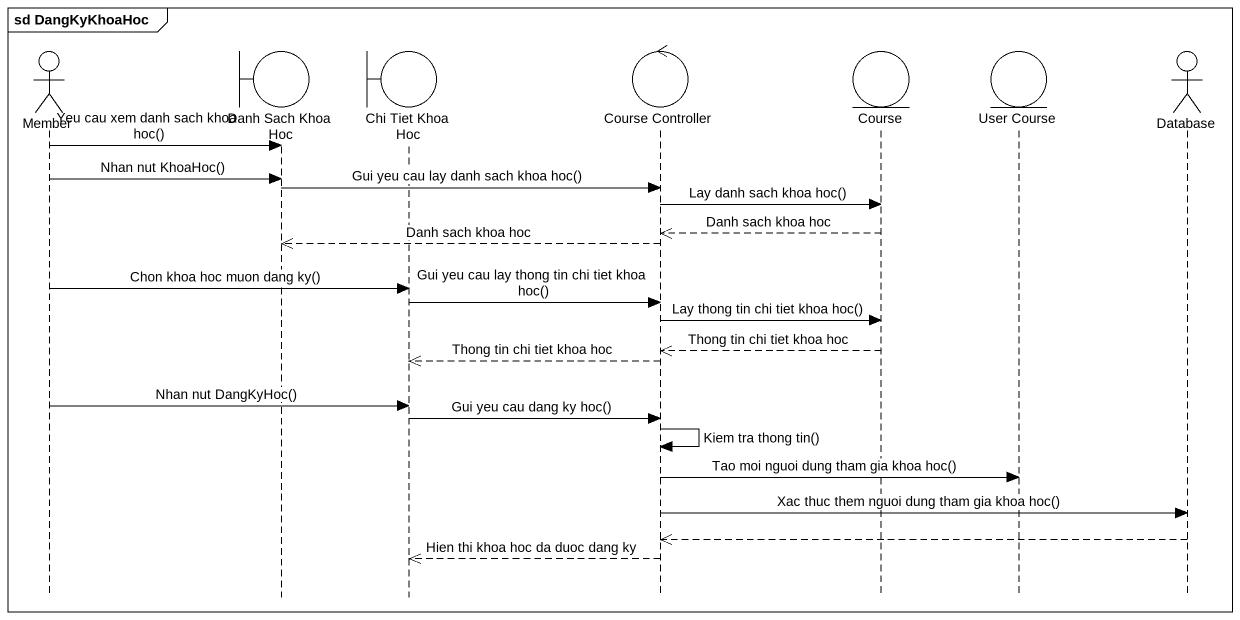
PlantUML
@startuml
mainframe sd DangKyKhoaHoc
hide footbox
actor Member
boundary "Danh Sach Khoa Hoc" as Danh_Sach_Khoa_Hoc
boundary "Chi Tiet Khoa Hoc" as Chi_Tiet_Khoa_Hoc
control "Course Controller" as Course_Controller
entity Course
entity "User Course" as User_Course
actor "Database" as Database_

Member -> Danh_Sach_Khoa_Hoc : Yeu cau xem danh sach khoa hoc()
Member -> Danh_Sach_Khoa_Hoc : Nhan nut KhoaHoc()
Danh_Sach_Khoa_Hoc -> Course_Controller : Gui yeu cau lay danh sach khoa hoc()
Course_Controller -> Course : Lay danh sach khoa hoc()
Course -->> Course_Controller : Danh sach khoa hoc
Course_Controller -->> Danh_Sach_Khoa_Hoc : Danh sach khoa hoc
Member -> Chi_Tiet_Khoa_Hoc : Chon khoa hoc muon dang ky()
Chi_Tiet_Khoa_Hoc -> Course_Controller : Gui yeu cau lay thong tin chi tiet khoa hoc()
Course_Controller -> Course : Lay thong tin chi tiet khoa hoc()
Course -->> Course_Controller : Thong tin chi tiet khoa hoc
Course_Controller -->> Chi_Tiet_Khoa_Hoc : Thong tin chi tiet khoa hoc
Member -> Chi_Tiet_Khoa_Hoc : Nhan nut DangKyHoc()
Chi_Tiet_Khoa_Hoc -> Course_Controller : Gui yeu cau dang ky hoc()
Course_Controller -> Course_Controller : Kiem tra thong tin()
Course_Controller -> User_Course : Tao moi nguoi dung tham gia khoa hoc()
Course_Controller -> Database_ : Xac thuc them nguoi dung tham gia khoa hoc()
Database_ -->> Course_Controller
Course_Controller -->> Chi_Tiet_Khoa_Hoc : Hien thi khoa hoc da duoc dang ky
@enduml
